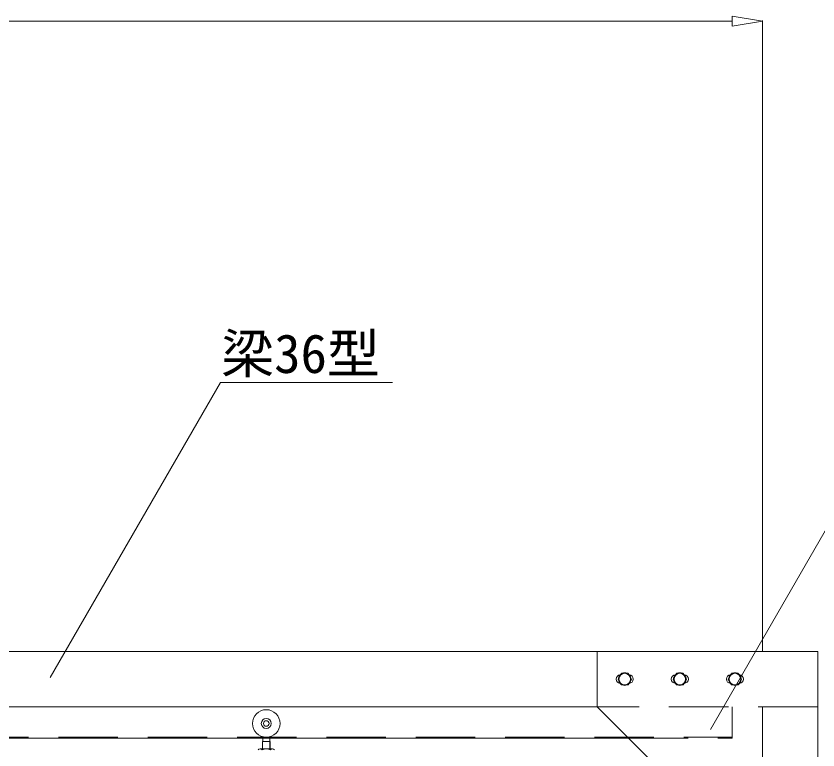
# Model space of a CAD drawing. Units: millimetres, scale not verified. Extents: x -10062 to 10062, y -16938 to 16938.
# Drawn here: x -2916 to -1462, y 10546 to 11877 of the extents above; entities that cross this region are included whole.
import ezdxf
from ezdxf.enums import TextEntityAlignment as Align

# ---------------------------------------------------------------- set-up
doc = ezdxf.new("R2010")
doc.units = ezdxf.units.MM
doc.header["$LTSCALE"] = 90
doc.linetypes.add('DASHED1', pattern=[1.8, 1.2, -0.6])
for name, color, linetype, lineweight in [('0-6_ﾎﾞﾙﾄ類', 134, 'Continuous', 18), ('0-C_寸法', 134, 'Continuous', 18), ('1-1_中央走行棒', 134, 'Continuous', 18), ('1-A_標準柱', 134, 'Continuous', 18), ('1-B_文字', 134, 'Continuous', 18), ('1-D_梁36', 134, 'Continuous', 18)]:
    doc.layers.add(name, color=color, linetype=linetype, lineweight=lineweight)
doc.styles.add('ＭＳ ゴシック', font='')
doc.styles.get('ＭＳ ゴシック').set_extended_font_data('MS Gothic')

msp = doc.modelspace()

# ---------------------------------------------------------------- linework, layer by layer
at = {"layer": '0-6_ﾎﾞﾙﾄ類'}
for points in [[(-1806.43, 10685), (-1800.38, 10674.5), (-1806.43, 10664), (-1818.56, 10664), (-1824.62, 10674.5), (-1818.56, 10685)], [(-1706.44, 10685), (-1700.38, 10674.5), (-1706.44, 10664), (-1718.56, 10664), (-1724.63, 10674.5), (-1718.56, 10685)], [(-1606.44, 10685), (-1600.38, 10674.5), (-1606.44, 10664), (-1618.56, 10664), (-1624.63, 10674.5), (-1618.56, 10685)]]:
    msp.add_lwpolyline(points, close=True, dxfattribs=at)
for centre in [(-1812.5, 10674.5), (-1712.5, 10674.5), (-1612.5, 10674.5)]:
    msp.add_circle(centre, 10.5, dxfattribs=at)
for centre, radius, start, end in [((-1812.5, 10674.5), 11.35, 127.685, 172.315), ((-1812.5, 10674.5), 11, 132.659, 167.341), ((-1812.5, 10674.5), 11.35, 67.685, 112.315), ((-1812.5, 10674.5), 11, 72.659, 107.341), ((-1812.5, 10674.5), 11.35, 7.685, 52.315), ((-1812.5, 10674.5), 11, 12.659, 47.341), ((-1712.5, 10674.5), 11.35, 127.685, 172.315), ((-1712.5, 10674.5), 11, 132.659, 167.341), ((-1712.5, 10674.5), 11.35, 67.685, 112.315), ((-1712.5, 10674.5), 11, 72.659, 107.341), ((-1712.5, 10674.5), 11.35, 7.685, 52.315), ((-1712.5, 10674.5), 11, 12.659, 47.341), ((-1612.5, 10674.5), 11.35, 127.685, 172.315), ((-1612.5, 10674.5), 11, 132.659, 167.341), ((-1612.5, 10674.5), 11.35, 67.685, 112.315), ((-1612.5, 10674.5), 11, 72.659, 107.341), ((-1612.5, 10674.5), 11.35, 7.685, 52.315), ((-1612.5, 10674.5), 11, 12.659, 47.341), ((-1812.5, 10674.5), 11.35, 187.685, 232.315), ((-1812.5, 10674.5), 11, 192.659, 227.341), ((-1812.5, 10674.5), 11.35, 247.685, 292.315), ((-1812.5, 10674.5), 11, 252.659, 287.341), ((-1812.5, 10674.5), 11.35, 307.685, 352.315), ((-1812.5, 10674.5), 11, 312.659, 347.341), ((-1712.5, 10674.5), 11.35, 187.685, 232.315), ((-1712.5, 10674.5), 11, 192.659, 227.341), ((-1712.5, 10674.5), 11.35, 247.685, 292.315), ((-1712.5, 10674.5), 11, 252.659, 287.341), ((-1712.5, 10674.5), 11.35, 307.685, 352.315), ((-1712.5, 10674.5), 11, 312.659, 347.341), ((-1612.5, 10674.5), 11.35, 187.685, 232.315), ((-1612.5, 10674.5), 11, 192.659, 227.341), ((-1612.5, 10674.5), 11.35, 247.685, 292.315), ((-1612.5, 10674.5), 11, 252.659, 287.341), ((-1612.5, 10674.5), 11.35, 307.685, 352.315), ((-1612.5, 10674.5), 11, 312.659, 347.341)]:
    msp.add_arc(centre, radius, start, end, dxfattribs=at)
at = {"layer": '0-C_寸法'}
for p, q in [((-5107.5, 11867.5), (-1617.5, 11867.5)), ((-1617.5, 11876.67), (-1562.5, 11867.5)), ((-1617.5, 11876.67), (-1617.5, 11858.34)), ((-1562.5, 11867.5), (-1617.5, 11858.34)), ((-1562.5, 10725.5), (-1562.5, 11868.5))]:
    msp.add_line(p, q, dxfattribs=at)
at = {"layer": '1-1_中央走行棒'}
for p, q in [((-2469.2, 10548.06), (-2469.2, 10561.1)), ((-2468.75, 10561.1), (-2468.75, 10569.9)), ((-2456.25, 10561.1), (-2456.25, 10569.9)), ((-2455.8, 10548.06), (-2455.8, 10561.1)), ((-2473.62, 10548.06), (-2451.38, 10548.06)), ((-2473.62, 10548.06), (-2470, 10548.06)), ((-2470.44, 10548.06), (-2470.44, 10548.1)), ((-2455, 10548.06), (-2451.38, 10548.06)), ((-2454.56, 10548.06), (-2454.56, 10548.1))]:
    msp.add_line(p, q, dxfattribs=at)
for points in [[(-2470.44, 10548.1), (-2469.5, 10548.1), (-2469.5, 10561.1), (-2462.5, 10561.1)], [(-2454.56, 10548.1), (-2455.5, 10548.1), (-2455.5, 10561.1), (-2462.5, 10561.1)]]:
    msp.add_lwpolyline(points, dxfattribs=at)
for radius in [25, 9, 5]:
    msp.add_circle((-2462.5, 10594.1), radius, dxfattribs=at)
for centre, radius, start, end in [((-2473.62, 10543.78), 4.28, 32.227, 147.773), ((-2462.5, 10533), 15.07, 60.137, 119.863), ((-2451.38, 10543.78), 4.28, 32.227, 147.773)]:
    msp.add_arc(centre, radius, start, end, dxfattribs=at)
at = {"layer": '1-A_標準柱', "linetype": 'DASHED1'}
for q in [(-1562.5, 10324.5), (-1462.5, 10624.5)]:
    msp.add_line((-1562.5, 10624.5), q, dxfattribs=at)
at = {"layer": '1-A_標準柱'}
msp.add_lwpolyline([(-1862.5, 10724.5), (-1462.5, 10724.5), (-1462.5, 10324.5), (-1562.5, 10324.5), (-1862.5, 10624.5)], close=True, dxfattribs=at)
for centre, start, end in [((-1820.5, 10674.5), 90.3581, 269.6419), ((-1804.5, 10674.5), 270.3581, 89.6419), ((-1720.5, 10674.5), 90.3581, 269.6419), ((-1704.5, 10674.5), 270.3581, 89.6419), ((-1620.5, 10674.5), 90.3581, 269.6419), ((-1604.5, 10674.5), 270.3581, 89.6419)]:
    msp.add_arc(centre, 7.5, start, end, dxfattribs=at)
at = {"layer": '1-B_文字'}
msp.add_line((-2545.22, 11212.5), (-2233.71, 11212.5), dxfattribs=at)
for points in [[(-1656.72, 10583.29), (-1062.5, 11612.5), (-1062.14, 11612.5)], [(-2854.39, 10677.62), (-2545.58, 11212.5), (-2545.22, 11212.5)]]:
    msp.add_lwpolyline(points, dxfattribs=at)
at = {"layer": '1-D_梁36'}
for p, q in [((-4862.5, 10624.5), (-1862.5, 10624.5)), ((-4919.5, 10567.5), (-1805.5, 10567.5))]:
    msp.add_line(p, q, dxfattribs=at)
at = {"layer": '1-D_梁36', "linetype": 'DASHED1'}
for p, q in [((-1462.5, 10624.5), (-1862.5, 10624.5)), ((-5107.5, 10569.1), (-1617.5, 10569.1))]:
    msp.add_line(p, q, dxfattribs=at)
at = {"layer": '1-D_梁36'}
msp.add_lwpolyline([(-1462.5, 10624.5), (-1462.5, 10724.5), (-5262.5, 10724.5), (-5262.5, 10624.5)], dxfattribs=at)
at = {"layer": '1-D_梁36', "linetype": 'DASHED1'}
msp.add_lwpolyline([(-1805.5, 10567.5), (-1617.5, 10567.5), (-1617.5, 10624.5)], dxfattribs=at)

# ---------------------------------------------------------------- texts
at = {"layer": '1-B_文字', "style": 'ＭＳ ゴシック'}
msp.add_text('梁36型', height=70.38, dxfattribs=at).set_placement((-2544.21, 11208.4), align=Align.BOTTOM_LEFT)

doc.saveas('drawing.dxf')
